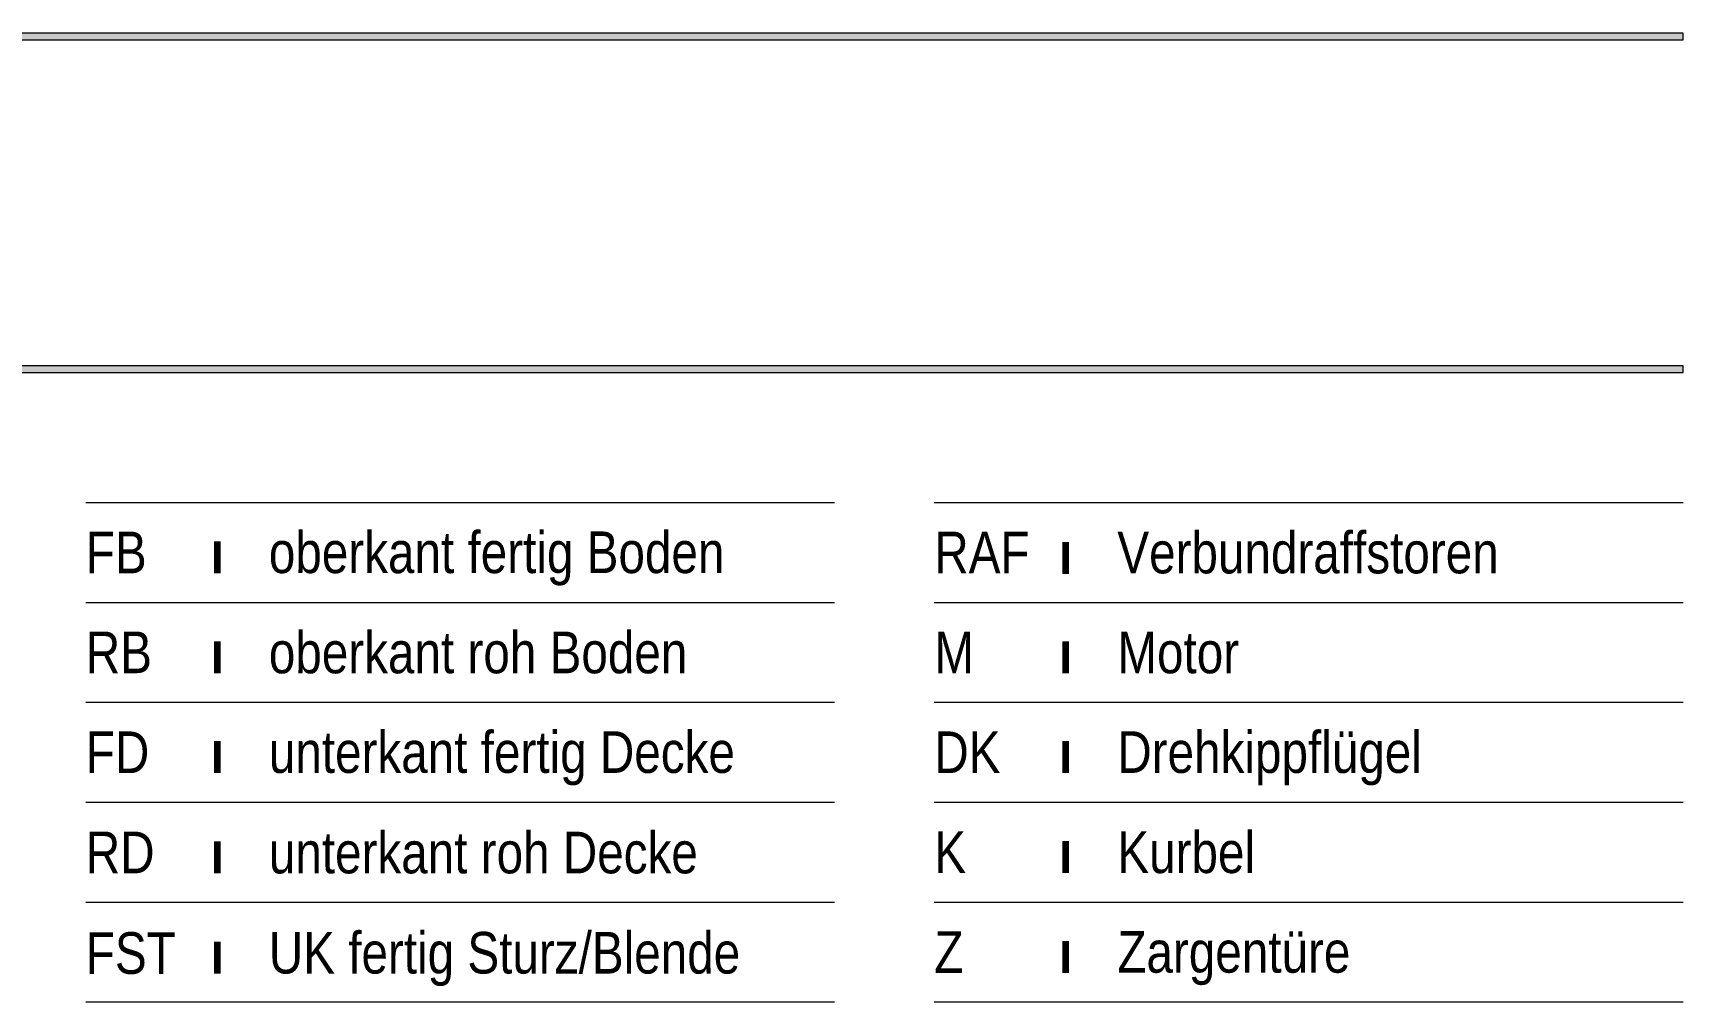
# Model space of a CAD drawing. Header units: metres. Extents: x -163 to 276, y -152 to 153.
# Drawn here: x 275.5085 to 275.6077, y -152.1514 to -152.0932 of the extents above; entities that cross this region are included whole.
import ezdxf

# ---------------------------------------------------------------- set-up
doc = ezdxf.new("R2010")
doc.units = ezdxf.units.M
doc.header["$MEASUREMENT"] = 0
doc.layers.add('P11_Plankopf_Ausführung_AF_4_800 Plankopf', color=7, linetype='Continuous')
doc.styles.add('ERSTELLTER_STIL_1', font='ARIALN.TTF')
doc.styles.add('ERSTELLTER_STIL_2', font='ARIALN.TTF')

msp = doc.modelspace()

# ---------------------------------------------------------------- hatches: boundary and pattern name
at = {"layer": 'P11_Plankopf_Ausführung_AF_4_800 Plankopf', "linetype": 'Continuous', "lineweight": 0, "true_color": 0x000000}
for points in [[(275.409651, -152.093234), (275.409651, -152.093634), (275.607651, -152.093634), (275.607651, -152.093234)], [(275.409651, -152.113234), (275.409651, -152.113634), (275.607651, -152.113634), (275.607651, -152.113234)]]:
    msp.add_hatch(color=18, dxfattribs=at).paths.add_polyline_path(points)

# ---------------------------------------------------------------- linework, layer by layer
at = {"layer": 'P11_Plankopf_Ausführung_AF_4_800 Plankopf', "color": 7, "linetype": 'Continuous', "lineweight": 13, "ltscale": 1000}
for p, q in [((275.511651, -152.121434), (275.556651, -152.121434)), ((275.562651, -152.121434), (275.607651, -152.121434)), ((275.511651, -152.127434), (275.556651, -152.127434)), ((275.562651, -152.127434), (275.607651, -152.127434)), ((275.511651, -152.133434), (275.556651, -152.133434)), ((275.562651, -152.133434), (275.607651, -152.133434)), ((275.511651, -152.139434), (275.556651, -152.139434)), ((275.562651, -152.139434), (275.607651, -152.139434)), ((275.511651, -152.145434), (275.556651, -152.145434)), ((275.562651, -152.145434), (275.607651, -152.145434)), ((275.511651, -152.151434), (275.556651, -152.151434)), ((275.562651, -152.151434), (275.607651, -152.151434))]:
    msp.add_line(p, q, dxfattribs=at)
at = {"layer": 'P11_Plankopf_Ausführung_AF_4_800 Plankopf', "color": 7, "linetype": 'Continuous', "lineweight": 13, "ltscale": 1000, "flags": 128}
for points in [[(275.409651, -152.093234), (275.409651, -152.093634), (275.607651, -152.093634), (275.607651, -152.093234)], [(275.409651, -152.113234), (275.409651, -152.113634), (275.607651, -152.113634), (275.607651, -152.113234)]]:
    msp.add_lwpolyline(points, close=True, dxfattribs=at)

# ---------------------------------------------------------------- texts
at = {"layer": 'P11_Plankopf_Ausführung_AF_4_800 Plankopf', "color": 7, "linetype": 'Continuous', "lineweight": 13, "char_height": 0.0025, "attachment_point": 7}
for s, insert, style in [('\\A1;{\\pql;\\pt0.00749781;\\fArial Narrow|b0|i0|c0|p0;\\W1.000000;FB}', (275.511651, -152.125684), 'ERSTELLTER_STIL_2'), ('\\A1;{\\pql;\\pt0.00749781;\\fArial Narrow|b1|i0|c0|p0;\\W1.000000;ı}', (275.51915, -152.125684), 'ERSTELLTER_STIL_1'), ('\\A1;{\\pql;\\fArial Narrow|b0|i0|c0|p0;\\W1.000000;oberkant fertig Boden}', (275.522651, -152.126427), 'ERSTELLTER_STIL_2'), ('\\A1;{\\pql;\\pt0.00750237;\\fArial Narrow|b0|i0|c0|p0;\\W1.000000;RAF}', (275.562651, -152.125684), 'ERSTELLTER_STIL_2'), ('\\A1;{\\pql;\\fArial Narrow|b0|i0|c0|p0;\\W1.000000;Verbundraffstoren}', (275.573651, -152.125725), 'ERSTELLTER_STIL_2'), ('\\A1;{\\pql;\\pt0.00749781;\\fArial Narrow|b1|i0|c0|p0;\\W1.000000;ı}', (275.570152, -152.125719), 'ERSTELLTER_STIL_1'), ('\\A1;{\\pql;\\pt0.00749799;\\fArial Narrow|b0|i0|c0|p0;\\W1.000000;RB}', (275.511651, -152.131684), 'ERSTELLTER_STIL_2'), ('\\A1;{\\pql;\\fArial Narrow|b0|i0|c0|p0;\\W1.000000;oberkant roh Boden}', (275.522651, -152.131725), 'ERSTELLTER_STIL_2'), ('\\A1;{\\pql;\\pt0.00750229;\\fArial Narrow|b0|i0|c0|p0;\\W1.000000;M}', (275.562651, -152.131684), 'ERSTELLTER_STIL_2'), ('\\A1;{\\pql;\\fArial Narrow|b0|i0|c0|p0;\\W1.000000;Motor}', (275.573651, -152.131725), 'ERSTELLTER_STIL_2'), ('\\A1;{\\pql;\\pt0.00749781;\\fArial Narrow|b1|i0|c0|p0;\\W1.000000;ı}', (275.51915, -152.131684), 'ERSTELLTER_STIL_1'), ('\\A1;{\\pql;\\pt0.00749781;\\fArial Narrow|b1|i0|c0|p0;\\W1.000000;ı}', (275.570152, -152.131684), 'ERSTELLTER_STIL_1'), ('\\A1;{\\pql;\\pt0.00749799;\\fArial Narrow|b0|i0|c0|p0;\\W1.000000;FD}', (275.511651, -152.137684), 'ERSTELLTER_STIL_2'), ('\\A1;{\\pql;\\fArial Narrow|b0|i0|c0|p0;\\W1.000000;unterkant fertig Decke}', (275.522651, -152.138427), 'ERSTELLTER_STIL_2'), ('\\A1;{\\pql;\\pt0.00750093;\\fArial Narrow|b0|i0|c0|p0;\\W1.000000;DK}', (275.562651, -152.137684), 'ERSTELLTER_STIL_2'), ('\\A1;{\\pql;\\fArial Narrow|b0|i0|c0|p0;\\W1.000000;Drehkippflügel}', (275.573651, -152.138427), 'ERSTELLTER_STIL_2'), ('\\A1;{\\pql;\\pt0.00749781;\\fArial Narrow|b1|i0|c0|p0;\\W1.000000;ı}', (275.51915, -152.137684), 'ERSTELLTER_STIL_1'), ('\\A1;{\\pql;\\pt0.00749781;\\fArial Narrow|b1|i0|c0|p0;\\W1.000000;ı}', (275.570152, -152.137684), 'ERSTELLTER_STIL_1'), ('\\A1;{\\pql;\\pt0.00749799;\\fArial Narrow|b0|i0|c0|p0;\\W1.000000;RD}', (275.511651, -152.143701), 'ERSTELLTER_STIL_2'), ('\\A1;{\\pql;\\fArial Narrow|b0|i0|c0|p0;\\W1.000000;unterkant roh Decke}', (275.522651, -152.143743), 'ERSTELLTER_STIL_2'), ('\\A1;{\\pql;\\pt0.00750237;\\fArial Narrow|b0|i0|c0|p0;\\W1.000000;K}', (275.562651, -152.143684), 'ERSTELLTER_STIL_2'), ('\\A1;{\\pql;\\fArial Narrow|b0|i0|c0|p0;\\W1.000000;Kurbel}', (275.573651, -152.143725), 'ERSTELLTER_STIL_2'), ('\\A1;{\\pql;\\pt0.00749781;\\fArial Narrow|b1|i0|c0|p0;\\W1.000000;ı}', (275.51915, -152.143701), 'ERSTELLTER_STIL_1'), ('\\A1;{\\pql;\\pt0.00749781;\\fArial Narrow|b1|i0|c0|p0;\\W1.000000;ı}', (275.570152, -152.143684), 'ERSTELLTER_STIL_1'), ('\\A1;{\\pql;\\pt0.00749799;\\fArial Narrow|b0|i0|c0|p0;\\W1.000000;FST}', (275.511651, -152.14978), 'ERSTELLTER_STIL_2'), ('\\A1;{\\pql;\\fArial Narrow|b0|i0|c0|p0;\\W1.000000;UK fertig Sturz/Blende}', (275.522651, -152.15048), 'ERSTELLTER_STIL_2'), ('\\A1;{\\pql;\\pt0.00750237;\\fArial Narrow|b0|i0|c0|p0;\\W1.000000;Z}', (275.562651, -152.149684), 'ERSTELLTER_STIL_2'), ('\\A1;{\\pql;\\fArial Narrow|b0|i0|c0|p0;\\W1.000000;Zargentüre}', (275.573651, -152.150427), 'ERSTELLTER_STIL_2'), ('\\A1;{\\pql;\\pt0.00749781;\\fArial Narrow|b1|i0|c0|p0;\\W1.000000;ı}', (275.51915, -152.149737), 'ERSTELLTER_STIL_1'), ('\\A1;{\\pql;\\pt0.00749781;\\fArial Narrow|b1|i0|c0|p0;\\W1.000000;ı}', (275.570152, -152.149684), 'ERSTELLTER_STIL_1')]:
    msp.add_mtext(s, dxfattribs=dict(at, insert=insert, style=style))

doc.saveas('drawing.dxf')
